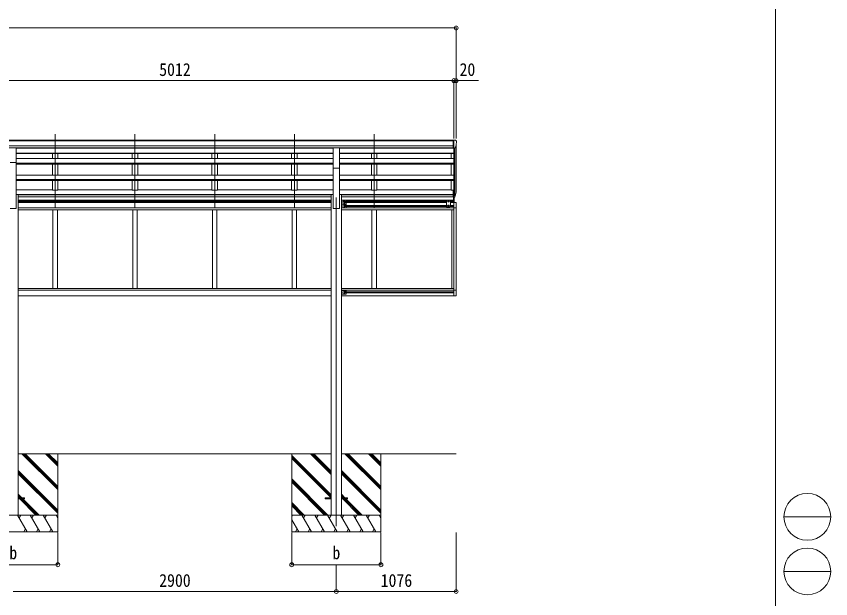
# Model space of a CAD drawing. Units: millimetres at full size, sheet at 1:35. Extents: x -9783 to 9892, y -6828 to 6752.
# Drawn here: x 2582 to 9892, y -1998 to 3229 of the extents above; entities that cross this region are included whole.
import ezdxf
from ezdxf.enums import TextEntityAlignment as Align

# ---------------------------------------------------------------- set-up
doc = ezdxf.new("R2010")
doc.units = ezdxf.units.MM
doc.header["$LTSCALE"] = 35
doc.header["$PDMODE"] = 32
doc.header["$PDSIZE"] = 35
for name, color, linetype, lineweight in [('0-0_0', 7, 'Continuous', 9), ('0-1_本体', 4, 'Continuous', 9), ('0-2_部品', 7, 'Continuous', 9), ('0-8_PARTS2', 2, 'Continuous', 9), ('0-A_寸法', 4, 'Continuous', 9), ('1-1_GLASS', 4, 'Continuous', 9), ('1-2_GLASS_SEAL', 7, 'Continuous', 9), ('F-0_240', 7, 'Continuous', 9)]:
    doc.layers.add(name, color=color, linetype=linetype, lineweight=lineweight)
doc.styles.add('ＭＳ ゴシック', font='')
doc.styles.get('ＭＳ ゴシック').set_extended_font_data('MS Gothic')

msp = doc.modelspace()

# ---------------------------------------------------------------- linework, layer by layer
at = {"layer": '0-0_0'}
for p, q in [((5409.02, -696.92), (2599.42, -696.92)), ((2954.22, -1019.38), (2631.75, -696.92)), ((2954.22, -1005.24), (2645.89, -696.92)), ((2954.22, -991.1), (2660.04, -696.92)), ((2954.22, -807.25), (2843.88, -696.92)), ((2954.22, -793.11), (2858.03, -696.92)), ((2954.22, -778.97), (2872.17, -696.92)), ((2954.22, -696.92), (2954.22, -1396.92)), ((5054.22, -696.92), (5054.22, -1396.92)), ((5409.02, -1066.4), (5054.22, -711.6)), ((5409.02, -1080.54), (5054.22, -725.74)), ((5409.02, -882.55), (5223.38, -696.92)), ((5409.02, -868.41), (5237.53, -696.92)), ((5409.02, -854.27), (5251.67, -696.92)), ((6530.22, -696.92), (5499.42, -696.92)), ((5854.22, -1019.38), (5531.75, -696.92)), ((5854.22, -1005.24), (5545.89, -696.92)), ((5854.22, -991.1), (5560.04, -696.92)), ((5854.22, -807.25), (5743.88, -696.92)), ((5854.22, -793.11), (5758.03, -696.92)), ((5854.22, -778.97), (5772.17, -696.92)), ((5854.22, -696.92), (5854.22, -1396.92)), ((5406.76, -1092.42), (5054.22, -739.89)), ((2954.22, -1203.23), (2599.42, -848.43)), ((2954.22, -1217.37), (2599.42, -862.57)), ((2954.22, -1231.52), (2599.42, -876.72)), ((5854.22, -1203.23), (5499.42, -848.43)), ((5854.22, -1217.37), (5499.42, -862.57)), ((5854.22, -1231.52), (5499.42, -876.72)), ((5377.41, -1246.92), (5054.22, -923.73)), ((5363.27, -1246.92), (5054.22, -937.87)), ((5349.12, -1246.92), (5054.22, -952.02)), ((2631.27, -1092.42), (2599.42, -1060.56)), ((2617.13, -1092.42), (2599.42, -1074.71)), ((2602.99, -1092.42), (2599.42, -1088.85)), ((5531.27, -1092.42), (5499.42, -1060.56)), ((5517.13, -1092.42), (5499.42, -1074.71)), ((5502.99, -1092.42), (5499.42, -1088.85)), ((2757.49, -1246.92), (2611.99, -1101.42)), ((2771.63, -1246.92), (2626.13, -1101.42)), ((2785.77, -1246.92), (2640.27, -1101.42)), ((5165.27, -1246.92), (5054.22, -1135.86)), ((5151.13, -1246.92), (5054.22, -1150.01)), ((5136.99, -1246.92), (5054.22, -1164.15)), ((5657.49, -1246.92), (5511.99, -1101.42)), ((5671.63, -1246.92), (5526.13, -1101.42)), ((5685.77, -1246.92), (5540.27, -1101.42)), ((2154.22, -1246.92), (2954.22, -1246.92)), ((2678.53, -1396.92), (2591.93, -1246.92)), ((2606.93, -1272.9), (2621.93, -1246.92)), ((2794, -1396.92), (2707.4, -1246.92)), ((2722.4, -1272.9), (2737.4, -1246.92)), ((2909.47, -1396.92), (2822.87, -1246.92)), ((2837.87, -1272.9), (2852.87, -1246.92)), ((2954.22, -1274.42), (2938.34, -1246.92)), ((5054.22, -1246.92), (5854.22, -1246.92)), ((5060.05, -1246.92), (5054.22, -1257.02)), ((5116.65, -1396.92), (5054.22, -1288.78)), ((5232.12, -1396.92), (5145.52, -1246.92)), ((5175.52, -1246.92), (5160.52, -1272.9)), ((5347.59, -1396.92), (5260.99, -1246.92)), ((5275.99, -1272.9), (5290.99, -1246.92)), ((5463.06, -1396.92), (5376.46, -1246.92)), ((5391.46, -1272.9), (5406.46, -1246.92)), ((5578.53, -1396.92), (5491.93, -1246.92)), ((5506.93, -1272.9), (5521.93, -1246.92)), ((5694, -1396.92), (5607.4, -1246.92)), ((5622.4, -1272.9), (5637.4, -1246.92)), ((5809.47, -1396.92), (5722.87, -1246.92)), ((5737.87, -1272.9), (5752.87, -1246.92)), ((5854.22, -1274.42), (5838.34, -1246.92)), ((2663.53, -1370.94), (2648.53, -1396.92)), ((2779, -1370.94), (2764, -1396.92)), ((2894.47, -1370.94), (2879.47, -1396.92)), ((5101.65, -1370.94), (5086.65, -1396.92)), ((5217.12, -1370.94), (5202.12, -1396.92)), ((5332.59, -1370.94), (5317.59, -1396.92)), ((5448.06, -1370.94), (5433.06, -1396.92)), ((5563.53, -1370.94), (5548.53, -1396.92)), ((5679, -1370.94), (5664, -1396.92)), ((5794.47, -1370.94), (5779.47, -1396.92)), ((2954.22, -1396.92), (2154.22, -1396.92)), ((5854.22, -1396.92), (5054.22, -1396.92))]:
    msp.add_line(p, q, dxfattribs=at)
at = {"layer": '0-1_本体'}
for p, q in [((6503.72, 2067.18), (1504.72, 2067.18)), ((6503.72, 2049.51), (1504.72, 2049.51)), ((6503.72, 2116.06), (1514.72, 2116.06)), ((6503.72, 2110.71), (1514.72, 2110.71)), ((5426.72, 2047.14), (2581.72, 2047.14)), ((2905.22, 2043.99), (2905.22, 2047.14)), ((2955.22, 2043.99), (2955.22, 2047.14)), ((3621.22, 2043.99), (3621.22, 2047.14)), ((3671.22, 2043.99), (3671.22, 2047.14)), ((4337.22, 2043.99), (4337.22, 2047.14)), ((4387.22, 2043.99), (4387.22, 2047.14)), ((5053.22, 2043.99), (5053.22, 2047.14)), ((5103.22, 2043.99), (5103.22, 2047.14)), ((5481.72, 2047.14), (6503.72, 2047.14)), ((5769.22, 2043.99), (5769.22, 2047.14)), ((5819.22, 2043.99), (5819.22, 2047.14)), ((6485.22, 2047.14), (6485.22, 2043.99)), ((6525.93, 2060.51), (6525.93, 1641.94)), ((6530.22, 1663.94), (6530.22, 2079.31)), ((5426.72, 2043.99), (2581.72, 2043.99)), ((5426.72, 2000.51), (2581.72, 2000.51)), ((5426.72, 1996.43), (2581.72, 1996.43)), ((2905.22, 1951.28), (2905.22, 1996.43)), ((2955.22, 1951.28), (2955.22, 1996.43)), ((3621.22, 1951.28), (3621.22, 1996.43)), ((3671.22, 1951.28), (3671.22, 1996.43)), ((4337.22, 1951.28), (4337.22, 1996.43)), ((4387.22, 1951.28), (4387.22, 1996.43)), ((5053.22, 1951.28), (5053.22, 1996.43)), ((5103.22, 1951.28), (5103.22, 1996.43)), ((5481.72, 2043.99), (6510.22, 2043.99)), ((5481.72, 2000.51), (6510.22, 2000.51)), ((5481.72, 1996.43), (6510.22, 1996.43)), ((5769.22, 1951.28), (5769.22, 1996.43)), ((5819.22, 1951.28), (5819.22, 1996.43)), ((6485.22, 1996.4), (6485.22, 1951.41)), ((6510.22, 2044.68), (6510.22, 1668.37)), ((6516.22, 2045.15), (6516.22, 1623.94)), ((5426.72, 1951.28), (2581.72, 1951.28)), ((2581.72, 1503.08), (2581.72, 1915.72)), ((5426.72, 1910.54), (2581.72, 1910.54)), ((5426.72, 1909.05), (2581.72, 1909.05)), ((5426.72, 1902.26), (2581.72, 1902.26)), ((2905.22, 1803.97), (2905.22, 1902.26)), ((2955.22, 1803.97), (2955.22, 1902.26)), ((3621.22, 1803.97), (3621.22, 1902.26)), ((3671.22, 1803.97), (3671.22, 1902.26)), ((4337.22, 1803.97), (4337.22, 1902.26)), ((4387.22, 1803.97), (4387.22, 1902.26)), ((5053.22, 1803.97), (5053.22, 1902.26)), ((5103.22, 1803.97), (5103.22, 1902.26)), ((5426.72, 1503.08), (5426.72, 1915.72)), ((5481.72, 1951.28), (6510.22, 1951.28)), ((5481.72, 1503.08), (5481.72, 1915.72)), ((5481.72, 1910.54), (6510.22, 1910.54)), ((5481.72, 1909.05), (6510.22, 1909.05)), ((5481.72, 1902.26), (6510.22, 1902.26)), ((5769.22, 1803.97), (5769.22, 1902.26)), ((5819.22, 1803.97), (5819.22, 1902.26)), ((6485.22, 1902.23), (6485.22, 1803.97)), ((5426.82, 1803.97), (2581.72, 1803.97)), ((5426.88, 1764.76), (2581.72, 1764.76)), ((5426.8, 1763.28), (2581.72, 1763.28)), ((5481.55, 1764.76), (6510.22, 1764.76)), ((5481.61, 1803.97), (6510.22, 1803.97)), ((5481.64, 1763.28), (6510.22, 1763.28)), ((5426.81, 1753.62), (2581.72, 1753.62)), ((2905.22, 1753.62), (2905.22, 1667.55)), ((2955.22, 1753.62), (2955.22, 1667.55)), ((3621.22, 1753.62), (3621.22, 1667.55)), ((3671.22, 1753.62), (3671.22, 1667.55)), ((4337.22, 1753.62), (4337.22, 1667.55)), ((4387.22, 1753.62), (4387.22, 1667.55)), ((5053.22, 1753.62), (5053.22, 1667.55)), ((5103.22, 1753.62), (5103.22, 1667.55)), ((5481.62, 1753.62), (6510.22, 1753.62)), ((5769.22, 1753.62), (5769.22, 1667.55)), ((5819.22, 1753.62), (5819.22, 1667.55)), ((6485.22, 1753.71), (6485.22, 1667.55)), ((2581.72, 1672.35), (2905.22, 1672.35)), ((2599.42, 1629.46), (2581.72, 1629.46)), ((2599.42, 1629.46), (2599.42, -1246.92)), ((5409.02, 1626.66), (2599.42, 1626.66)), ((5409.02, 1609.48), (2599.42, 1609.48)), ((5409.02, 1628.04), (2599.54, 1628.04)), ((2955.22, 1667.55), (2905.22, 1667.55)), ((2955.22, 1672.35), (3621.22, 1672.35)), ((3671.22, 1667.55), (3621.22, 1667.55)), ((3671.22, 1672.35), (4337.22, 1672.35)), ((4387.22, 1667.55), (4337.22, 1667.55)), ((4387.22, 1672.35), (5053.22, 1672.35)), ((5103.22, 1667.55), (5053.22, 1667.55)), ((5426.95, 1672.35), (5103.22, 1672.35)), ((5409.02, 1629.46), (5409.02, -1246.92)), ((5426.72, 1629.46), (5409.02, 1629.46)), ((5481.48, 1672.35), (5769.22, 1672.35)), ((5481.48, 1672.35), (5769.22, 1672.35)), ((5499.42, 1629.46), (5481.72, 1629.46)), ((5499.42, 1629.46), (5499.42, -1246.92)), ((6503.72, 1628.22), (5499.42, 1628.22)), ((6503.72, 1626.86), (5499.42, 1626.86)), ((6503.72, 1609.48), (5499.42, 1609.48)), ((5819.22, 1667.55), (5769.22, 1667.55)), ((6485.22, 1672.35), (5819.22, 1672.35)), ((6503.72, 1667.55), (6485.22, 1667.55)), ((2581.72, 1503.08), (2526.72, 1503.08)), ((5481.97, 1503.08), (5426.97, 1503.08))]:
    msp.add_line(p, q, dxfattribs=at)
at = {"layer": '0-2_部品'}
for p, q in [((2526.72, 2047.79), (2581.72, 2047.79)), ((2581.72, 1915.72), (2581.72, 2047.79)), ((5426.72, 2047.79), (5481.72, 2047.79)), ((5426.72, 1866.86), (5426.72, 2047.79)), ((5481.72, 1866.86), (5481.72, 2047.79)), ((6503.72, 2117.66), (6493.72, 2117.57)), ((6493.72, 2116.06), (6493.72, 2117.57)), ((6503.72, 2045.68), (6503.72, 2117.66)), ((6522.22, 2117.66), (6503.72, 2117.66)), ((6510.22, 2044.68), (6510.22, 2117.66)), ((6517.84, 2046.49), (6527.12, 2062.56)), ((6522.22, 2117.66), (6524.55, 2117.52)), ((6525.31, 2117.09), (6529.37, 2111.29)), ((6532.22, 2108.29), (6532.22, 2107.66)), ((6503.72, 2045.68), (6510.22, 2045.68)), ((6510.22, 2044.68), (6515.42, 2044.99)), ((2526.72, 1915.72), (2581.72, 1915.72)), ((5426.72, 1866.86), (5481.72, 1866.86)), ((6503.72, 1668.35), (6503.72, 1607.29)), ((6503.72, 1668.35), (6510.22, 1668.35)), ((6503.72, 1630.04), (6510.22, 1630.04)), ((6503.72, 1624.64), (6510.22, 1624.64)), ((6510.22, 1668.35), (6510.22, 1606.47)), ((6510.22, 1623.64), (6515.35, 1623.64)), ((6510.22, 1621.64), (6515.06, 1621.64)), ((6516.65, 1624.39), (6526.4, 1642.81)), ((6527.82, 1642.31), (6517.66, 1623.14)), ((6525.24, 1625.46), (6517.66, 1607.97)), ((6503.72, 1607.29), (6510.22, 1607.29)), ((6510.22, 1606.47), (6515.06, 1606.47))]:
    msp.add_line(p, q, dxfattribs=at)
at = {"layer": '0-2_部品', "color": 4}
for p, q in [((2654.22, -1092.44), (2599.42, -1092.44)), ((2654.22, -1092.44), (2654.22, -1101.44)), ((5354.42, -1092.42), (5354.42, -1101.42)), ((5409.22, -1092.42), (5354.42, -1092.42)), ((5554.02, -1092.42), (5499.22, -1092.42)), ((2654.22, -1101.44), (2599.42, -1101.44)), ((5409.22, -1101.42), (5354.42, -1101.42))]:
    msp.add_line(p, q, dxfattribs=at)
msp.add_lwpolyline([(5554.02, -1092.42), (5554.02, -1101.42), (5499.22, -1101.42)], dxfattribs=at)
at = {"layer": '0-2_部品'}
for centre, radius, start, end in [((6524.49, 2116.52), 1, 35, 86.5), ((6330.22, 2107.66), 202, 347.09739, 0), ((6529.22, 2108.29), 3, 0, 87), ((6515.24, 2047.99), 3, 273.5, 330), ((6515.06, 1624.64), 3, 270, 330), ((6515.35, 1625.14), 1.5, 270, 330), ((6397, 1661.54), 133.22, 344.28698, 356.72013), ((6442.27, 1668.76), 88.05, 342.78929, 2.77608), ((6441.56, 1664.48), 89.07, 345.58812, 5.50424), ((6515.06, 1609.47), 3, 270, 330)]:
    msp.add_arc(centre, radius, start, end, dxfattribs=at)
at = {"layer": '0-8_PARTS2'}
for p, q in [((2930.22, 1509.28), (2930.22, 2171.81)), ((3646.22, 1509.28), (3646.22, 2171.81)), ((4362.22, 1509.28), (4362.22, 2171.81)), ((5078.22, 1509.28), (5078.22, 2171.81)), ((5794.22, 1509.28), (5794.22, 2171.81)), ((5454.22, 1603.08), (5454.22, -1346.92))]:
    msp.add_line(p, q, dxfattribs=at)
at = {"layer": '0-A_寸法', "color": 6}
for p, q in [((-3533.78, 3123.57), (6530.22, 3123.57)), ((6530.22, 3123.57), (6530.22, 2133.28)), ((1498.22, 2651.44), (6510.22, 2651.44)), ((6510.22, 2651.44), (6510.22, 2133.28)), ((6510.22, 2651.44), (6530.22, 2651.44)), ((6530.22, 2651.44), (6530.22, 2133.28)), ((6530.22, 2651.44), (6730.22, 2651.44)), ((2954.22, -1693.31), (2954.22, -1404.34)), ((5054.22, -1693.31), (5054.22, -1404.34)), ((5854.22, -1693.31), (5854.22, -1404.34)), ((6530.22, -1933.29), (6530.22, -1404.34)), ((2154.22, -1693.31), (2954.22, -1693.31)), ((5054.22, -1693.31), (5854.22, -1693.31)), ((5454.22, -1933.29), (5454.22, -1693.31)), ((2554.22, -1933.29), (5454.22, -1933.29)), ((5454.22, -1933.29), (6530.22, -1933.29))]:
    msp.add_line(p, q, dxfattribs=at)
for p in [(6530.22, 3123.57), (6510.22, 2651.44), (6530.22, 2651.44), (2954.22, -1693.31), (5054.22, -1693.31), (5854.22, -1693.31), (5454.22, -1933.29), (6530.22, -1933.29)]:
    msp.add_point(p, dxfattribs=at)
at = {"layer": '1-1_GLASS'}
for p, q in [((2599.42, 1577.97), (5409.02, 1577.97)), ((2599.42, 1574.47), (5409.02, 1574.47)), ((2599.42, 1565.47), (5409.02, 1565.47)), ((2599.42, 1561.97), (5409.02, 1561.97)), ((5409.02, 1556.97), (2599.42, 1556.97)), ((5539.21, 1577.97), (6442.72, 1577.97)), ((5541.19, 1574.47), (6442.72, 1574.47)), ((5541.22, 1565.47), (6442.72, 1565.47)), ((5541.22, 1561.97), (6442.72, 1561.97)), ((6442.72, 1556.97), (5541.22, 1556.97)), ((6510.22, 1577.97), (6474.72, 1577.97)), ((6510.22, 1574.47), (6477.72, 1574.47)), ((6510.22, 1565.47), (6477.72, 1565.47)), ((6510.22, 1561.97), (6477.72, 1561.97)), ((6477.72, 1556.97), (6510.22, 1556.97)), ((6510.22, 1557.46), (6510.22, 720.47)), ((2599.42, 1508.47), (5409.02, 1508.47)), ((2599.42, 1492.47), (5409.02, 1492.47)), ((2910.22, 1492.97), (2910.22, 785.47)), ((2950.22, 1492.97), (2950.22, 785.47)), ((3626.22, 1492.47), (3626.22, 785.47)), ((3666.22, 1492.47), (3666.22, 785.47)), ((4342.22, 1492.47), (4342.22, 785.47)), ((4382.22, 1492.47), (4382.22, 785.47)), ((5058.22, 1492.97), (5058.22, 785.47)), ((5098.22, 1492.97), (5098.22, 785.47)), ((5426.72, 1503.08), (5481.72, 1503.08)), ((6510.22, 1508.47), (5499.42, 1508.47)), ((5499.42, 1492.47), (6510.22, 1492.47)), ((5541.22, 1530.97), (6442.72, 1530.97)), ((5541.22, 1521.97), (6442.72, 1521.97)), ((5774.22, 1492.97), (5774.22, 785.47)), ((5814.22, 1492.97), (5814.22, 785.47)), ((6510.22, 1530.97), (6477.72, 1530.97)), ((6477.72, 1530.97), (6510.22, 1530.97)), ((6510.22, 1521.97), (6477.72, 1521.97)), ((6477.72, 1521.97), (6510.22, 1521.97)), ((6490.22, 1492.97), (6490.22, 785.47)), ((6530.22, 1508.27), (6530.22, 769.66)), ((2599.42, 785.47), (5409.02, 785.47)), ((2599.42, 769.47), (5409.02, 769.47)), ((5499.42, 785.47), (6510.22, 785.47)), ((5499.42, 769.47), (6510.22, 769.47)), ((5541.22, 755.97), (6510.22, 755.97)), ((5541.22, 746.97), (6510.22, 746.97)), ((2599.42, 720.97), (5409.02, 720.97)), ((5499.42, 720.97), (6510.22, 720.97))]:
    msp.add_line(p, q, dxfattribs=at)
at = {"layer": '1-2_GLASS_SEAL'}
for p, q in [((5499.42, 1578.97), (5499.42, 1543.97)), ((5536.42, 1578.97), (5499.42, 1578.97)), ((5536.42, 1543.97), (5499.42, 1543.97)), ((5501.92, 1578.97), (5501.92, 1543.97)), ((5502.42, 1566.47), (5501.92, 1566.56)), ((5501.92, 1561.47), (5508.92, 1561.47)), ((5502.42, 1548.47), (5501.92, 1548.56)), ((5501.92, 1543.97), (5501.92, 1508.97)), ((5502.42, 1574.47), (5503.22, 1574.33)), ((5502.42, 1566.47), (5503.22, 1566.61)), ((5502.42, 1556.47), (5503.22, 1556.33)), ((5502.42, 1548.47), (5503.22, 1548.61)), ((5502.42, 1539.47), (5503.22, 1539.33)), ((5541.42, 1573.97), (5541.42, 1548.97)), ((5541.42, 1538.97), (5541.42, 1513.97)), ((6446.72, 1578.97), (6442.72, 1574.97)), ((6442.72, 1521.47), (6442.72, 1574.97)), ((6446.72, 1578.97), (6473.72, 1578.97)), ((6460.22, 1577.47), (6453.72, 1573.72)), ((6453.72, 1573.72), (6453.72, 1566.21)), ((6453.72, 1566.21), (6460.22, 1562.46)), ((6466.72, 1573.72), (6460.22, 1577.47)), ((6460.22, 1562.46), (6466.72, 1566.21)), ((6466.72, 1566.21), (6466.72, 1573.72)), ((6473.72, 1578.97), (6477.72, 1574.97)), ((6477.72, 1574.97), (6477.72, 1521.47)), ((6504.72, 1577.97), (6504.72, 1607.31)), ((6510.22, 1557.46), (6510.22, 1607.31)), ((6510.22, 1557.47), (6525.5, 1556.67)), ((6511.72, 1557.46), (6511.72, 1606.49)), ((6530.72, 1551.17), (6530.72, 1508.27)), ((5536.42, 1508.97), (5499.42, 1508.97)), ((5502.42, 1531.47), (5501.92, 1531.56)), ((5501.92, 1526.47), (5508.92, 1526.47)), ((5502.42, 1513.47), (5501.92, 1513.56)), ((5502.42, 1531.47), (5503.22, 1531.61)), ((5502.42, 1521.47), (5503.22, 1521.33)), ((5502.42, 1513.47), (5503.22, 1513.61)), ((6446.72, 1517.47), (6442.72, 1521.47)), ((6446.72, 1517.47), (6473.72, 1517.47)), ((6473.72, 1517.47), (6477.72, 1521.47)), ((6510.22, 1508.27), (6530.72, 1508.27)), ((5499.42, 768.97), (5499.42, 733.97)), ((5536.42, 768.97), (5499.42, 768.97)), ((5536.42, 733.97), (5499.42, 733.97)), ((5501.92, 768.97), (5501.92, 733.97)), ((5502.42, 756.47), (5501.92, 756.56)), ((5501.92, 751.47), (5508.92, 751.47)), ((5502.42, 738.47), (5501.92, 738.56)), ((5502.42, 764.47), (5503.22, 764.33)), ((5502.42, 756.47), (5503.22, 756.61)), ((5502.42, 746.47), (5503.22, 746.33)), ((5502.42, 738.47), (5503.22, 738.61)), ((5541.42, 763.97), (5541.42, 738.97)), ((6510.22, 769.66), (6530.72, 769.66)), ((6530.72, 726.76), (6530.72, 769.66)), ((6510.22, 720.46), (6525.5, 721.26))]:
    msp.add_line(p, q, dxfattribs=at)
for points in [[(5536.42, 1543.97), (5499.42, 1543.97), (5499.42, 1508.97)], [(5501.53, 1570.47), (5502.16, 1571.65), (5504.4, 1572.77)], [(5501.53, 1570.47), (5502.16, 1569.28), (5504.4, 1568.17)], [(5501.53, 1552.47), (5502.16, 1553.65), (5504.4, 1554.77)], [(5501.53, 1552.47), (5502.16, 1551.28), (5504.4, 1550.17)], [(5501.53, 1535.47), (5502.16, 1536.65), (5504.4, 1537.77)], [(5501.53, 1535.47), (5502.16, 1534.28), (5504.4, 1533.17)], [(5502.42, 1566.47), (5502.42, 1574.47), (5501.92, 1574.38), (5501.92, 1566.56)], [(5501.92, 1566.47), (5508.92, 1561.47), (5501.92, 1556.47)], [(5502.42, 1548.47), (5502.42, 1556.47), (5501.92, 1556.38), (5501.92, 1548.56)], [(5502.42, 1531.47), (5502.42, 1539.47), (5501.92, 1539.38), (5501.92, 1531.56)], [(5501.53, 1517.47), (5502.16, 1518.65), (5504.4, 1519.77)], [(5501.53, 1517.47), (5502.16, 1516.28), (5504.4, 1515.17)], [(5501.92, 1531.47), (5508.92, 1526.47), (5501.92, 1521.47)], [(5502.42, 1513.47), (5502.42, 1521.47), (5501.92, 1521.38), (5501.92, 1513.56)], [(6453.72, 1522.71), (6453.72, 1530.22), (6460.22, 1533.97)], [(6466.72, 1522.71), (6460.22, 1518.96), (6453.72, 1522.71)], [(6460.22, 1533.97), (6466.72, 1530.22), (6466.72, 1522.71)], [(5501.53, 760.47), (5502.16, 761.65), (5504.4, 762.77)], [(5501.53, 760.47), (5502.16, 759.28), (5504.4, 758.17)], [(5501.53, 742.47), (5502.16, 743.65), (5504.4, 744.77)], [(5501.53, 742.47), (5502.16, 741.28), (5504.4, 740.17)], [(5502.42, 756.47), (5502.42, 764.47), (5501.92, 764.38), (5501.92, 756.56)], [(5501.92, 756.47), (5508.92, 751.47), (5501.92, 746.47)], [(5502.42, 738.47), (5502.42, 746.47), (5501.92, 746.38), (5501.92, 738.56)]]:
    msp.add_lwpolyline(points, dxfattribs=at)
for points in [[(5524.42, 1562.46), (5517.92, 1566.21), (5517.92, 1573.72), (5524.42, 1577.47), (5530.92, 1573.72), (5530.92, 1566.21)], [(5531.42, 1518.96), (5524.92, 1522.71), (5524.92, 1530.22), (5531.42, 1533.97), (5537.92, 1530.22), (5537.92, 1522.71)], [(5531.42, 743.96), (5524.92, 747.71), (5524.92, 755.22), (5531.42, 758.97), (5537.92, 755.22), (5537.92, 747.71)]]:
    msp.add_lwpolyline(points, close=True, dxfattribs=at)
for centre, radius in [((5524.42, 1569.97), 8.5), ((5524.42, 1569.97), 7.5), ((5524.42, 1569.97), 6.5), ((5524.42, 1552.97), 4.25), ((6460.22, 1569.97), 8.5), ((6460.22, 1569.97), 7.5), ((6460.22, 1569.97), 6.5), ((5531.42, 1526.47), 8.5), ((5531.42, 1526.47), 7.5), ((5531.42, 1526.47), 6.5), ((6460.22, 1526.47), 8.5), ((6460.22, 1526.47), 7.5), ((6460.22, 1526.47), 6.5), ((5531.42, 751.47), 8.5), ((5531.42, 751.47), 7.5), ((5531.42, 751.47), 6.5)]:
    msp.add_circle(centre, radius, dxfattribs=at)
for centre, radius, start, end in [((5503.06, 1573.44), 0.9, 32.05588, 80), ((5503.06, 1567.49), 0.9, 280, 327.94412), ((5503.06, 1555.44), 0.9, 32.05588, 80), ((5503.06, 1549.49), 0.9, 280, 327.94412), ((5503.06, 1538.44), 0.9, 32.05588, 80), ((5498.32, 1570.47), 6.5, 327.94412, 32.05588), ((5498.32, 1552.47), 6.5, 327.94412, 32.05588), ((5498.32, 1535.47), 6.5, 327.94412, 32.05588), ((5524.42, 1534.97), 4.25, 353.70569, 265.23923), ((5531.42, 1561.47), 4.25, 173.70569, 85.23923), ((5536.42, 1573.97), 5, 0, 90), ((5536.42, 1548.97), 5, 270, 0), ((5536.42, 1538.97), 5, 0, 90), ((6525.22, 1551.17), 5.5, 0, 87), ((5503.06, 1532.49), 0.9, 280, 327.94412), ((5503.06, 1520.44), 0.9, 32.05588, 80), ((5503.06, 1514.49), 0.9, 280, 327.94412), ((5498.32, 1517.47), 6.5, 327.94412, 32.05588), ((5524.42, 1517.97), 4.25, 94.76077, 6.29431), ((5536.42, 1513.97), 5, 270, 0), ((5503.06, 763.44), 0.9, 32.05588, 80), ((5503.06, 757.49), 0.9, 280, 327.94412), ((5503.06, 745.44), 0.9, 32.05588, 80), ((5503.06, 739.49), 0.9, 280, 327.94412), ((5498.32, 760.47), 6.5, 327.94412, 32.05588), ((5498.32, 742.47), 6.5, 327.94412, 32.05588), ((5524.42, 759.97), 4.25, 353.70569, 265.23923), ((5524.42, 742.97), 4.25, 94.76077, 6.29431), ((5536.42, 763.97), 5, 0, 90), ((5536.42, 738.97), 5, 270, 0), ((6525.22, 726.76), 5.5, 273, 0)]:
    msp.add_arc(centre, radius, start, end, dxfattribs=at)
at = {"layer": 'F-0_240', "color": 5}
msp.add_line((9396.97, 6751.9), (9396.97, -6828.1), dxfattribs=at)
at = {"layer": 'F-0_240', "color": 4}
for p, q in [((9471.77, -1263.1), (9891.77, -1263.1)), ((9471.77, -1753.1), (9891.77, -1753.1))]:
    msp.add_line(p, q, dxfattribs=at)
for centre in [(9681.77, -1263.1), (9681.77, -1753.1)]:
    msp.add_circle(centre, 210, dxfattribs=at)

# ---------------------------------------------------------------- texts
at = {"layer": '0-A_寸法', "color": 7, "style": 'ＭＳ ゴシック', "width": 0.9}
for s, p in [('5012', (3864.22, 2658.44)), ('20', (6560.22, 2658.44)), ('b', (2519.22, -1678.81)), ('b', (5419.22, -1678.81)), ('2900', (3864.22, -1926.29)), ('1076', (5852.22, -1926.29))]:
    msp.add_text(s, height=115.5, dxfattribs=at).set_placement(p, align=Align.BOTTOM_LEFT)

doc.saveas('drawing.dxf')
